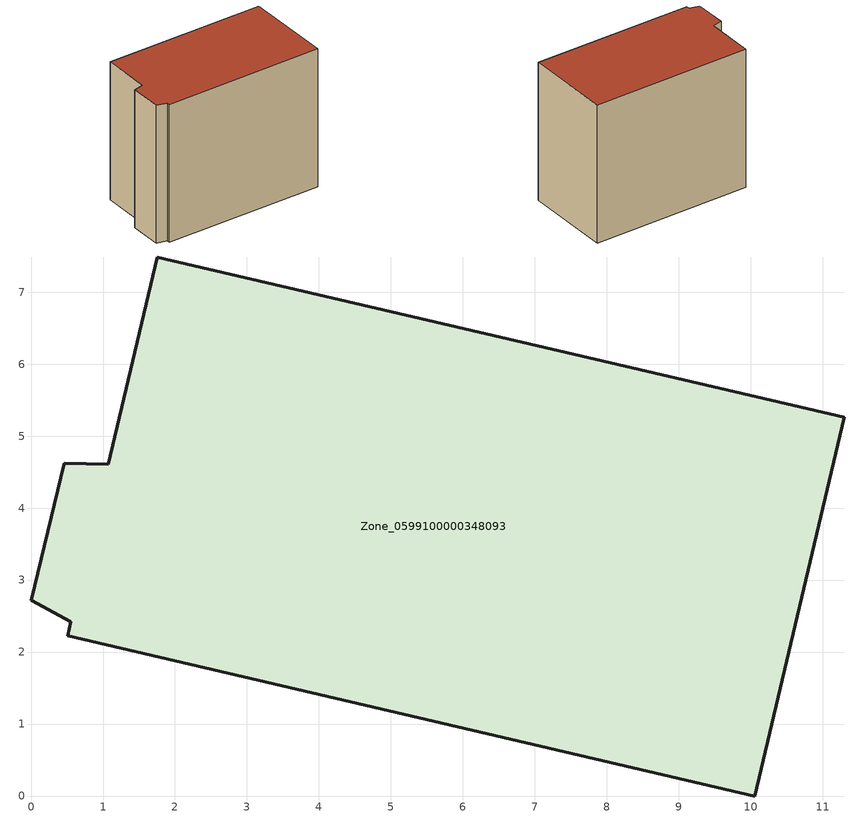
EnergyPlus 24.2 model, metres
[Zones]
Zone_0599100000348093
 floor ground (C_G): 0.55,2.42 0,2.72 0.46,4.62 1.07,4.61 1.75,7.49 11.3,5.26 10.05,0 0.51,2.23 z0
 wall outside (C_F): 1.07,4.61 0.46,4.62 0,2.72 0.55,2.42 0.51,2.23 10.05,0 11.3,5.26 1.75,7.49 1.07,4.61 z0:8.62
 roof outside (C_R): 11.3,5.26 1.75,7.49 1.07,4.61 0.46,4.62 0,2.72 0.55,2.42 0.51,2.23 10.05,0 z8.62
[BUILDING]
Pand.0599100000348093: North Axis=0; Terrain=City; Loads Convergence Tolerance Value=0.04; Temperature Convergence Tolerance Value=0.4; Solar Distribution=FullExterior; Maximum Number of Warmup Days=25; Minimum Number of Warmup Days=1
[Site:Location]
Rotterdam.The.Hague.AP_ZH_NLD Design_Conditions: Latitude=51.96; Longitude=4.45; Time Zone=1; Elevation=-4.5
[SITE:GROUNDTEMPERATURE:BUILDINGSURFACE]
18, 18, 18, 18, 18, 18, 18, 18, 18, 18, 18, 18
[MATERIAL] Thermal Absorptance=0.9; Solar Absorptance=0.7; Visible Absorptance=0.7
Name | Roughness | Thickness | Conductivity | Density | Specific Heat
G.TI.1992-2005 | MediumSmooth | 0.15 | 0.06 | 540 | 1210
F.TI.1992-2005 | Rough | 0.3 | 0.12 | 1920 | 840
R.TI.1992-2005 | MediumRough | 0.2 | 0.08 | 1500 | 1000
[CONSTRUCTION]
C_G: G.TI.1992-2005
C_F: F.TI.1992-2005
C_R: R.TI.1992-2005
[ZONE]
Zone_0599100000348093: Type=1; Multiplier=1; Ceiling Height=Autocalculate; Volume=Autocalculate; Floor Area=autocalculate; Part of Total Floor Area=Yes
[ZONEINFILTRATION:DESIGNFLOWRATE]
Infil_Zone_0599100000348093: Zone or ZoneList or Space or SpaceList=Zone_0599100000348093; Schedule=AlwaysOn; Design Flow Rate Calculation Method=Flow/Area; Flow Rate per Floor Area=0.0015; Constant Term Coefficient=1; Temperature Term Coefficient=0; Velocity Term Coefficient=0; Velocity Squared Term Coefficient=0
[HVACTEMPLATE:ZONE:IDEALLOADSAIRSYSTEM]
Zone_0599100000348093: Maximum Heating Supply Air Temperature=50; Minimum Cooling Supply Air Temperature=13; Maximum Heating Supply Air Humidity Ratio=0.0156; Minimum Cooling Supply Air Humidity Ratio=0.0077; Heating Limit=NoLimit; Cooling Limit=NoLimit; Dehumidification Control Type=ConstantSensibleHeatRatio; Cooling Sensible Heat Ratio=0.7; Dehumidification Setpoint=60; Humidification Control Type=None; Humidification Setpoint=30; Outdoor Air Method=None; Outdoor Air Flow Rate per Person=0.00944; Outdoor Air Flow Rate per Zone Floor Area=0; Outdoor Air Flow Rate per Zone=0; Demand Controlled Ventilation Type=None; Outdoor Air Economizer Type=NoEconomizer; Heat Recovery Type=None; Sensible Heat Recovery Effectiveness=0.7; Latent Heat Recovery Effectiveness=0.65
[ZONECONTROL:THERMOSTAT]
ThermostatControl_Zone_0599100000348093: Zone or ZoneList=Zone_0599100000348093; Control Type Schedule=DualSetpointControlType; Control 1=Thermostat_Zone_0599100000348093; Temperature Difference Between Cutout And Setpoint=0
[THERMOSTATSETPOINT:DUALSETPOINT]
Thermostat_Zone_0599100000348093: Heating Setpoint Temperature Schedule=HeatingSetpoint_Zone_0599100000348093; Cooling Setpoint Temperature Schedule=CoolingSetpoint_Zone_0599100000348093
[SCHEDULE:COMPACT]
HeatingSetpoint_Zone_0599100000348093: Through: 12/31, For: AllDays, Until: 24:00, 21
CoolingSetpoint_Zone_0599100000348093: Through: 12/31, For: AllDays, Until: 24:00, 24
DualSetpointControlType: Through: 12/31, For: AllDays, Until: 24:00, 4
AlwaysOn: Through: 12/31, For: AllDays, Until: 24:00, 1
